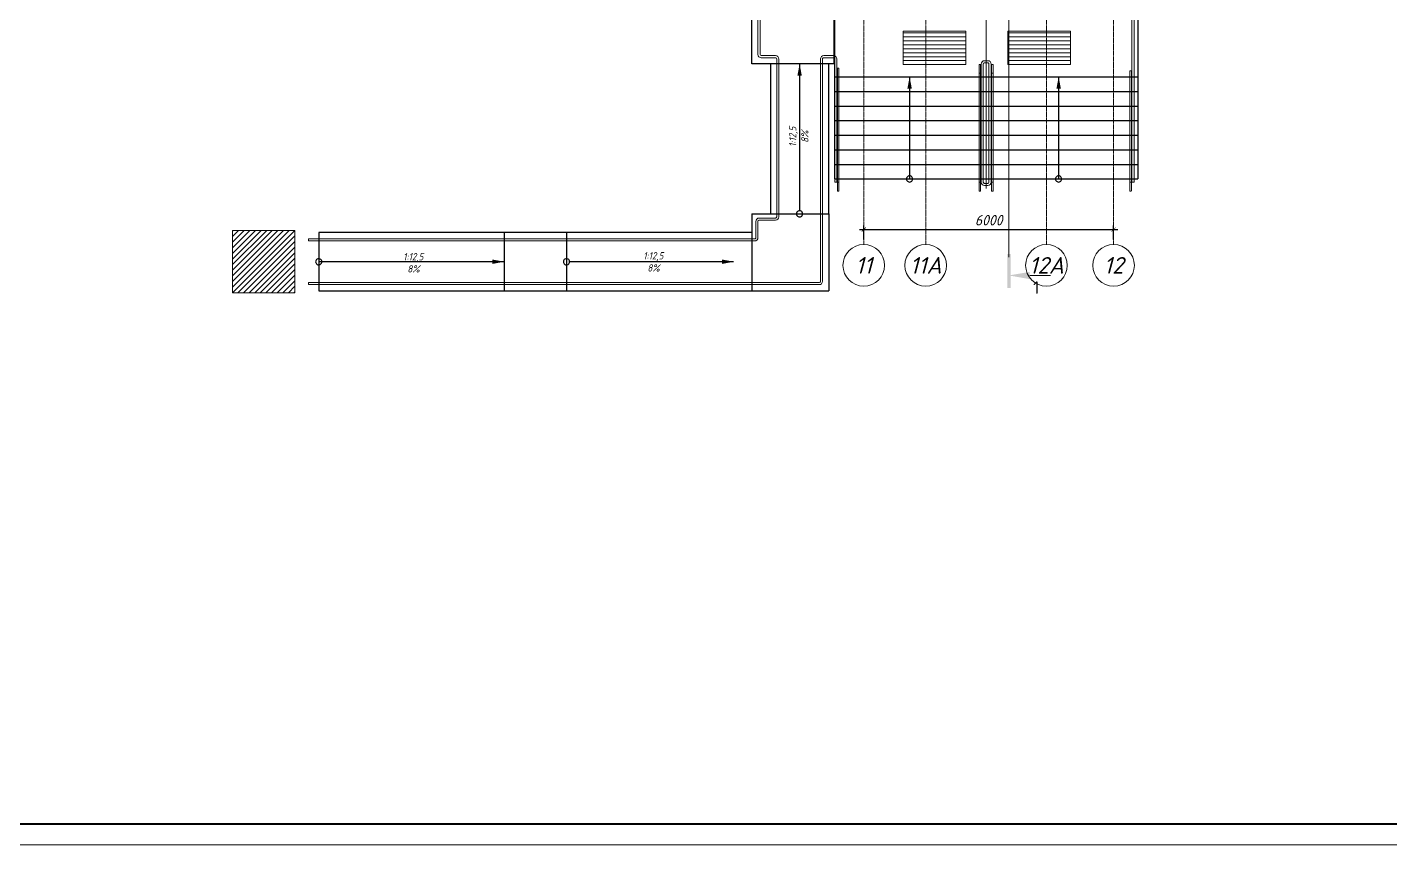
# Model space of a CAD drawing. Header units: millimetres. Extents: x -10178924 to 11692288, y -947381 to 58396.
# Drawn here: x 837752 to 870477, y -947222 to -927584 of the extents above; entities that cross this region are included whole.
import ezdxf
from ezdxf.enums import TextEntityAlignment as Align

# ---------------------------------------------------------------- set-up
doc = ezdxf.new("R2010")
doc.units = ezdxf.units.MM
for name, pattern in [('CONTI', [0]), ('GOST2.303 4', [7, 5, -2, 0]), ('осевая', [50.8, 31.75, -6.35, 6.35, -6.35])]:
    doc.linetypes.add(name, pattern=pattern)
for name, color, linetype, lineweight in [('_0', 7, 'Continuous', 25), ('PDF _0', 7, 'Continuous', 9), ('PDF _Разрезы', 7, 'Continuous', 9), ('PDF _Текст', 7, 'Continuous', 5), ('Ramka', 7, 'Continuous', 35), ('Крыльцо', 250, 'Continuous', 9), ('Оси', 253, 'Continuous', 9), ('Размеры осевые', 153, 'Continuous', 9), ('Стены.1', 7, 'Continuous', 25), ('Штрих', 7, 'Continuous', 13)]:
    doc.layers.add(name, color=color, linetype=linetype, lineweight=lineweight)
doc.layers.add('PDF _Марки помещений', color=5, linetype='Continuous')
doc.layers.add('Лестницы _ крыльца.1', color=7, linetype='Continuous')
doc.styles.add('ISOCPEUR', font='isocpeui.ttf', dxfattribs={"width": 0.9})
doc.styles.add('PDF ISOCPEUR', font='isocpeur.ttf')
doc.styles.add('PDF ISOCPEUR Italic', font='isocpeui.ttf')
doc.styles.add('Текст_М100', font='GOST_Common Italic.ttf', dxfattribs={"height": 250})
doc.dimstyles.new('Размеры_М100', dxfattribs={"dimtxt": 250, "dimasz": 100, "dimexe": 100, "dimexo": 100, "dimgap": 100, "dimtad": 1, "dimrnd": 5, "dimtxsty": 'Текст_М100', "dimblk": 'ARCHTICK', "dimcen": 250, "dimdle": 100, "dimadec": 0, "dimazin": 2, "dimtfac": 1, "dimtmove": 1, "dimatfit": 3, "dimfxl": 1, "dimarcsym": 0})

# ---------------------------------------------------------------- blocks, each defined once
blk = doc.blocks.new('*U2133')
at = {"layer": 'Ramka', "linetype": 'CONTI', "lineweight": 20}
blk.add_lwpolyline([(1334, 0), (2523, 0), (2523, 841), (1334, 841)], close=True, dxfattribs=at)
at = {"layer": 'Ramka', "linetype": 'CONTI', "lineweight": 40}
blk.add_lwpolyline([(2518, 836), (1354, 836), (1354, 5), (2518, 5), (2518, 836)], dxfattribs=at)
blk = doc.blocks.new('_ArchTick')
at = {"color": 0, "linetype": 'ByBlock', "const_width": 0.15}
blk.add_lwpolyline([(-0.5, -0.5), (0.5, 0.5)], dxfattribs=at)
blk = doc.blocks.new('*D2475')
at = {"layer": 'Defpoints', "color": 0, "ltscale": 100, "transparency": 16777216}
for p in [(30062, -58153), (24063, -58492), (30062, -58492)]:
    blk.add_point(p, dxfattribs=at)
at = {"layer": 'Размеры осевые', "color": 0, "lineweight": -2, "ltscale": 100, "transparency": 16777216}
for p, q in [((23963, -58153), (30162, -58153)), ((24063, -58392), (24063, -58053)), ((30062, -58392), (30062, -58053))]:
    blk.add_line(p, q, dxfattribs=at)
at = {"layer": 'Размеры осевые', "color": 0, "lineweight": -2, "ltscale": 100, "transparency": 16777216, "xscale": 100, "yscale": 100, "zscale": 100, "rotation": 180}
blk.add_blockref('_ArchTick', (24063, -58153), dxfattribs=at)
at = {"layer": 'Размеры осевые', "color": 0, "lineweight": -2, "ltscale": 100, "transparency": 16777216, "xscale": 100, "yscale": 100, "zscale": 100}
blk.add_blockref('_ArchTick', (30062, -58153), dxfattribs=at)
at = {"layer": 'Размеры осевые', "color": 0, "ltscale": 100, "transparency": 16777216, "insert": (27062, -57928), "char_height": 250, "attachment_point": 5, "style": 'Текст_М100'}
blk.add_mtext('6000', dxfattribs=at)
blk = doc.blocks.new('A$Cad086cf1')
at = {"layer": 'Крыльцо', "ltscale": 0.1, "true_color": 0x636466, "transparency": 33554687}
h = blk.add_hatch(dxfattribs=at)
h.set_pattern_fill('ANSI31', color=251, scale=30)
h.set_pattern_definition([(45, (78145.44, 159339.54), (-67.35192, 67.35192), [])])
h.paths.add_polyline_path([(8899.379, -58174.294), (8899.379, -59674.294), (10399.379, -59674.294), (10399.379, -58174.294)])
at = {"layer": 'PDF _0', "color": 18, "lineweight": 25, "true_color": 0x000000, "transparency": 33554687}
for p, q in [((22521.131, -54175.621), (22520.648, -57700.477)), ((25162.994, -54486.52), (25162.511, -56935.991)), ((28742.809, -54486.52), (28742.326, -56935.991)), ((15421.131, -58925.621), (10971.131, -58925.621)), ((20936.371, -58925.621), (16996.276, -58925.092))]:
    blk.add_line(p, q, dxfattribs=at)
for centre, radius, start, end in [((25162.658, -56936.52), 75.146, 89.5965124, 269.5965181), ((25162.129, -56936.52), 75.144, 269.9999971, 90.0000029), ((28742.473, -56936.52), 75.146, 89.5965124, 269.5965181), ((28741.944, -56936.52), 75.144, 269.9999971, 90.0000029), ((22521.177, -57775.621), 75.146, 89.5965124, 269.5965181), ((22520.648, -57775.621), 75.144, 269.9999971, 90.0000029), ((10971.131, -58925.621), 75.146, 359.5965124, 179.5965181), ((16921.131, -58925.621), 75.146, 359.5965124, 179.5965181), ((10971.131, -58925.092), 75.144, 179.9999971, 0.0000029), ((16921.131, -58925.092), 75.144, 179.9999971, 0.0000029)]:
    blk.add_arc(centre, radius, start, end, dxfattribs=at)
at = {"layer": 'PDF _Разрезы', "color": 251, "lineweight": 9, "true_color": 0x636466, "transparency": 33554687}
for points in [[(27545.932, -58816.865), (27550.165, 1479.721)], [(28049.702, -59254.83), (28549.238, -59254.83)], [(28049.702, -59254.83), (28549.238, -59254.83)]]:
    blk.add_lwpolyline(points, dxfattribs=at)
at = {"layer": 'PDF _Разрезы', "color": 251, "true_color": 0x636466, "transparency": 33554687}
for points in [[(27507.831, -58738.36), (27507.831, -59555.398), (27592.499, -58738.36)], [(27507.831, -59555.398), (27592.499, -58738.36), (27592.499, -59555.398)], [(27507.831, -58738.36), (27507.831, -59555.398), (27592.499, -58738.36)], [(27507.831, -59555.398), (27592.499, -58738.36), (27592.499, -59555.398)], [(27545.932, -59254.83), (28049.702, -59170.163), (28049.702, -59343.73)], [(27545.932, -59254.83), (28049.702, -59170.163), (28049.702, -59343.73)]]:
    blk.add_solid(points, dxfattribs=at)
at = {"layer": 'Крыльцо', "color": 251, "true_color": 0x636466, "transparency": 33554687}
for p, q in [((21521.131, -52305.014), (21521.131, -53950.109)), ((21571.131, -53945.621), (21571.131, -52304.979)), ((30504.027, -52301.917), (30504.027, -57014.837)), ((30554.027, -52302.34), (30554.027, -57014.837)), ((26510.593, -53385.969), (25010.593, -53385.969)), ((25010.593, -53385.969), (25010.593, -54185.969)), ((25010.593, -53430.631), (26510.593, -53430.631)), ((25010.593, -53430.631), (26510.593, -53430.631)), ((25010.593, -53523.764), (26510.593, -53523.764)), ((25010.593, -53523.764), (26510.593, -53523.764)), ((25010.593, -53621.131), (26510.593, -53621.131)), ((25010.593, -53621.131), (26510.593, -53621.131)), ((26510.593, -54185.969), (26510.593, -53385.969)), ((29023.226, -53385.969), (27523.226, -53385.969)), ((27523.226, -53385.969), (27523.226, -54185.969)), ((27523.226, -53430.631), (29023.226, -53430.631)), ((27523.226, -53430.631), (29023.226, -53430.631)), ((27523.226, -53523.764), (29023.226, -53523.764)), ((27523.226, -53523.764), (29023.226, -53523.764)), ((27523.226, -53621.131), (29023.226, -53621.131)), ((27523.226, -53621.131), (29023.226, -53621.131)), ((29023.226, -54185.969), (29023.226, -53385.969)), ((21941.745, -53975.621), (21601.131, -53975.621)), ((23335.268, -53975.621), (23101.131, -53975.621)), ((25010.593, -53714.264), (26510.593, -53714.264)), ((25010.593, -53714.264), (26510.593, -53714.264)), ((25010.593, -53811.631), (26510.593, -53811.631)), ((25010.593, -53811.631), (26510.593, -53811.631)), ((25010.593, -53904.764), (26510.593, -53904.764)), ((25010.593, -53904.764), (26510.593, -53904.764)), ((27523.226, -53714.264), (29023.226, -53714.264)), ((27523.226, -53714.264), (29023.226, -53714.264)), ((27523.226, -53811.631), (29023.226, -53811.631)), ((27523.226, -53811.631), (29023.226, -53811.631)), ((27523.226, -53904.764), (29023.226, -53904.764)), ((27523.226, -53904.764), (29023.226, -53904.764)), ((21601.131, -54025.621), (21941.746, -54025.621)), ((21971.158, -54053.902), (21971.131, -57848.208)), ((22021.131, -57850.127), (22021.159, -54053.933)), ((23021.131, -54055.014), (23021.152, -59397.063)), ((23071.131, -54054.583), (23071.131, -59400.109)), ((23101.131, -54025.916), (23336.268, -54025.916)), ((23364.494, -54054.423), (23364.494, -57014.837)), ((23414.494, -57014.837), (23414.494, -54054.847)), ((25010.593, -54002.131), (26510.593, -54002.131)), ((25010.593, -54002.131), (26510.593, -54002.131)), ((25010.593, -54095.264), (26510.593, -54095.264)), ((25010.593, -54095.264), (26510.593, -54095.264)), ((25010.593, -54185.969), (26510.593, -54185.969)), ((26882.227, -57014.837), (26882.227, -54176.52)), ((26932.227, -57014.837), (26932.227, -54174.653)), ((27069.295, -54175.482), (27069.295, -57014.837)), ((27119.295, -54175.914), (27119.295, -57014.837)), ((27523.226, -54002.131), (29023.226, -54002.131)), ((27523.226, -54002.131), (29023.226, -54002.131)), ((27523.226, -54095.264), (29023.226, -54095.264)), ((27523.226, -54095.264), (29023.226, -54095.264)), ((27523.226, -54185.969), (29023.226, -54185.969)), ((23427.194, -54342.586), (23427.194, -56934.404)), ((23465.294, -56934.404), (23465.294, -54342.586)), ((23427.194, -56923.82), (23427.194, -56944.987)), ((23465.294, -56944.987), (23465.294, -56923.82)), ((23364.494, -57014.837), (23414.494, -57014.837)), ((23427.194, -56944.987), (23427.194, -57012.721)), ((23427.194, -57012.721), (23465.294, -57012.721)), ((23465.294, -57012.721), (23465.294, -56944.987)), ((30504.027, -57014.837), (30554.027, -57014.837)), ((21551.131, -57876.841), (21941.131, -57876.845)), ((21471.131, -57956.841), (21471.131, -58347.063)), ((21521.131, -57925.755), (21521.131, -57925.621)), ((21521.131, -58345.621), (21521.131, -57953.882)), ((21941.132, -57925.621), (21551.131, -57925.621)), ((21444.716, -58375.621), (10727.994, -58375.621)), ((10727.994, -58375.621), (10727.994, -58425.621)), ((10727.994, -58425.621), (21441.131, -58425.621)), ((22993.635, -59425.621), (10727.994, -59425.621)), ((10727.994, -59425.621), (10727.994, -59475.621)), ((10727.994, -59475.621), (22995.619, -59475.621))]:
    blk.add_line(p, q, dxfattribs=at)
for points in [[(23465.294, -54486.52), (23465.294, -54465.353), (23465.294, -54278.187), (23427.194, -54278.187), (23427.194, -54465.353), (23427.194, -54486.52)], [(26831.426, -54207.119), (26831.426, -54211.352), (26831.426, -54215.585), (26831.426, -54219.819), (26831.426, -54224.052), (26831.426, -54228.285), (26831.426, -54232.519), (26831.426, -54236.752), (26831.426, -54240.985), (26831.426, -54245.219), (26831.426, -54249.452), (26831.426, -54257.919), (26831.426, -54262.152), (26831.426, -54266.386), (26831.426, -54274.852), (26831.426, -54279.086), (26831.426, -54283.319), (26831.426, -54291.786), (26831.426, -54300.252), (26831.426, -54304.486), (26831.426, -54312.953), (26831.426, -54321.419), (26831.426, -54325.653), (26831.426, -54334.119), (26831.426, -54342.586), (26831.426, -54351.053), (26831.426, -54355.286), (26831.426, -54363.753), (26831.426, -54372.22), (26831.426, -54380.686), (26831.426, -54389.153), (26831.426, -54397.62), (26831.426, -54406.086), (26831.426, -54397.62), (26831.426, -54389.153), (26831.426, -54380.686), (26831.426, -54376.453), (26831.426, -54367.986), (26831.426, -54359.519), (26831.426, -54351.053), (26831.426, -54342.586), (26831.426, -54334.119), (26831.426, -54329.886), (26831.426, -54321.419), (26831.426, -54312.953), (26831.426, -54308.719), (26831.426, -54300.252), (26831.426, -54291.786), (26831.426, -54287.552), (26831.426, -54279.086), (26831.426, -54274.852), (26831.426, -54270.619), (26831.426, -54262.152), (26831.426, -54257.919), (26831.426, -54253.685), (26831.426, -54245.219), (26831.426, -54240.985), (26831.426, -54236.752), (26831.426, -54232.519), (26831.426, -54228.285), (26831.426, -54224.052), (26831.426, -54219.819), (26831.426, -54215.585), (26831.426, -54211.352), (26831.426, -54207.119), (26831.426, -54202.885), (26831.426, -54198.652), (26831.426, -54194.418), (26835.66, -54194.418), (26835.66, -54190.185), (26839.893, -54190.185), (26844.126, -54190.185), (26844.126, -54185.952), (26848.36, -54185.952), (26852.593, -54185.952), (26856.826, -54185.952), (26856.826, -54190.185), (26861.06, -54190.185), (26865.293, -54190.185), (26865.293, -54194.418), (26869.526, -54194.418), (26869.526, -54198.652), (26869.526, -54202.885), (26869.526, -54207.119), (26869.526, -54211.352), (26869.526, -54215.585), (26869.526, -54219.819), (26869.526, -54224.052), (26869.526, -54228.285), (26869.526, -54232.519), (26869.526, -54236.752), (26869.526, -54240.985), (26869.526, -54245.219), (26869.526, -54253.685), (26869.526, -54257.919), (26869.526, -54262.152), (26869.526, -54270.619), (26869.526, -54274.852), (26869.526, -54279.086), (26869.526, -54287.552), (26869.526, -54291.786), (26869.526, -54300.252), (26869.526, -54308.719), (26869.526, -54312.953), (26869.526, -54321.419), (26869.526, -54329.886), (26869.526, -54334.119), (26869.526, -54342.586), (26869.526, -54351.053), (26869.526, -54359.519), (26869.526, -54367.986), (26869.526, -54376.453), (26869.526, -54380.686), (26869.526, -54389.153), (26869.526, -54397.62), (26869.526, -54406.086), (26869.526, -54397.62), (26869.526, -54389.153), (26869.526, -54380.686), (26869.526, -54372.22), (26869.526, -54363.753), (26869.526, -54355.286), (26869.526, -54351.053), (26869.526, -54342.586), (26869.526, -54334.119), (26869.526, -54325.653), (26869.526, -54321.419), (26869.526, -54312.953), (26869.526, -54304.486), (26869.526, -54300.252), (26869.526, -54291.786), (26869.526, -54283.319), (26869.526, -54279.086), (26869.526, -54274.852), (26869.526, -54266.386), (26869.526, -54262.152), (26869.526, -54257.919), (26869.526, -54249.452), (26869.526, -54245.219), (26869.526, -54240.985), (26869.526, -54236.752), (26869.526, -54232.519), (26869.526, -54228.285), (26869.526, -54224.052), (26869.526, -54219.819), (26869.526, -54215.585), (26869.526, -54211.352), (26869.526, -54207.119)], [(27131.995, -54207.119), (27131.995, -54211.352), (27131.995, -54215.585), (27131.995, -54219.819), (27131.995, -54224.052), (27131.995, -54228.285), (27131.995, -54232.519), (27131.995, -54236.752), (27131.995, -54240.985), (27131.995, -54245.219), (27131.995, -54249.452), (27131.995, -54257.919), (27131.995, -54262.152), (27131.995, -54266.386), (27131.995, -54274.852), (27131.995, -54279.086), (27131.995, -54283.319), (27131.995, -54291.786), (27131.995, -54300.252), (27131.995, -54304.486), (27131.995, -54312.953), (27131.995, -54321.419), (27131.995, -54325.653), (27131.995, -54334.119), (27131.995, -54342.586), (27131.995, -54351.053), (27131.995, -54355.286), (27131.995, -54363.753), (27131.995, -54372.22), (27131.995, -54380.686), (27131.995, -54389.153), (27131.995, -54397.62), (27131.995, -54406.086), (27131.995, -54397.62), (27131.995, -54389.153), (27131.995, -54380.686), (27131.995, -54376.453), (27131.995, -54367.986), (27131.995, -54359.519), (27131.995, -54351.053), (27131.995, -54342.586), (27131.995, -54334.119), (27131.995, -54329.886), (27131.995, -54321.419), (27131.995, -54312.953), (27131.995, -54308.719), (27131.995, -54300.252), (27131.995, -54291.786), (27131.995, -54287.552), (27131.995, -54279.086), (27131.995, -54274.852), (27131.995, -54270.619), (27131.995, -54262.152), (27131.995, -54257.919), (27131.995, -54253.685), (27131.995, -54245.219), (27131.995, -54240.985), (27131.995, -54236.752), (27131.995, -54232.519), (27131.995, -54228.285), (27131.995, -54224.052), (27131.995, -54219.819), (27131.995, -54215.585), (27131.995, -54211.352), (27131.995, -54207.119), (27131.995, -54202.885), (27131.995, -54198.652), (27131.995, -54194.418), (27136.228, -54194.418), (27136.228, -54190.185), (27140.462, -54190.185), (27144.695, -54185.952), (27148.928, -54185.952), (27153.162, -54185.952), (27157.395, -54185.952), (27157.395, -54190.185), (27161.628, -54190.185), (27165.862, -54190.185), (27165.862, -54194.418), (27165.862, -54198.652), (27170.095, -54198.652), (27170.095, -54202.885), (27170.095, -54207.119), (27170.095, -54211.352), (27170.095, -54215.585), (27170.095, -54219.819), (27170.095, -54224.052), (27170.095, -54228.285), (27170.095, -54232.519), (27170.095, -54236.752), (27170.095, -54240.985), (27170.095, -54245.219), (27170.095, -54253.685), (27170.095, -54257.919), (27170.095, -54262.152), (27170.095, -54270.619), (27170.095, -54274.852), (27170.095, -54279.086), (27170.095, -54287.552), (27170.095, -54291.786), (27170.095, -54300.252), (27170.095, -54308.719), (27170.095, -54312.953), (27170.095, -54321.419), (27170.095, -54329.886), (27170.095, -54334.119), (27170.095, -54342.586), (27170.095, -54351.053), (27170.095, -54359.519), (27170.095, -54367.986), (27170.095, -54376.453), (27170.095, -54380.686), (27170.095, -54389.153), (27170.095, -54397.62), (27170.095, -54406.086), (27170.095, -54397.62), (27170.095, -54389.153), (27170.095, -54380.686), (27170.095, -54372.22), (27170.095, -54363.753), (27170.095, -54355.286), (27170.095, -54351.053), (27170.095, -54342.586), (27170.095, -54334.119), (27170.095, -54325.653), (27170.095, -54321.419), (27170.095, -54312.953), (27170.095, -54304.486), (27170.095, -54300.252), (27170.095, -54291.786), (27170.095, -54283.319), (27170.095, -54279.086), (27170.095, -54274.852), (27170.095, -54266.386), (27170.095, -54262.152), (27170.095, -54257.919), (27170.095, -54249.452), (27170.095, -54245.219), (27170.095, -54240.985), (27170.095, -54236.752), (27170.095, -54232.519), (27170.095, -54228.285), (27170.095, -54224.052), (27170.095, -54219.819), (27170.095, -54215.585), (27170.095, -54211.352), (27170.095, -54207.119)], [(26831.426, -54478.054), (26831.426, -54473.82), (26831.426, -54469.587), (26831.426, -54465.353), (26831.426, -54397.62), (26831.426, -55367.059), (26831.426, -55371.293), (26831.426, -55375.526), (26831.426, -55379.759), (26831.426, -55383.993), (26831.426, -55388.226), (26831.426, -55392.459), (26831.426, -55396.693), (26831.426, -57012.721), (26869.526, -57012.721), (26869.526, -55396.693), (26869.526, -55375.526), (26869.526, -54397.62), (26869.526, -54465.353), (26869.526, -54486.52)], [(26869.526, -55464.426), (26869.526, -55396.693), (26869.526, -55392.459), (26869.526, -55388.226), (26869.526, -55383.993), (26869.526, -55379.759), (26869.526, -55375.526), (26869.526, -55371.293), (26869.526, -55367.059), (26869.526, -54397.62), (26831.426, -54397.62)], [(26831.426, -54486.52), (26831.426, -54465.353), (26831.426, -54397.62), (26831.426, -55375.526), (26831.426, -55396.693), (26831.426, -55464.426)], [(26869.526, -54478.054), (26869.526, -54473.82), (26869.526, -54469.587), (26869.526, -54465.353), (26869.526, -54397.62)], [(26882.227, -54486.52), (26869.526, -54486.52), (26882.227, -54486.52)], [(26932.227, -54486.52), (27069.295, -54486.52)], [(27119.295, -54486.52), (27131.995, -54486.52)], [(27131.995, -54478.054), (27131.995, -54473.82), (27131.995, -54469.587), (27131.995, -54465.353), (27131.995, -54397.62), (27131.995, -55367.059), (27131.995, -55371.293), (27131.995, -55375.526), (27131.995, -55379.759), (27131.995, -55383.993), (27131.995, -55388.226), (27131.995, -55392.459), (27131.995, -55396.693), (27131.995, -57012.721), (27170.095, -57012.721), (27170.095, -55396.693), (27170.095, -55375.526), (27170.095, -54397.62), (27170.095, -54465.353), (27170.095, -54486.52)], [(27170.095, -55464.426), (27170.095, -55396.693), (27170.095, -55392.459), (27170.095, -55388.226), (27170.095, -55383.993), (27170.095, -55379.759), (27170.095, -55375.526), (27170.095, -55371.293), (27170.095, -55367.059), (27170.095, -54397.62), (27131.995, -54397.62)], [(27131.995, -54486.52), (27131.995, -54465.353), (27131.995, -54397.62), (27131.995, -55375.526), (27131.995, -55396.693), (27131.995, -55464.426)], [(27170.095, -54478.054), (27170.095, -54473.82), (27170.095, -54469.587), (27170.095, -54465.353), (27170.095, -54397.62)], [(26882.227, -54787.089), (26869.526, -54787.089), (26882.227, -54787.089)], [(26932.227, -54836.52), (27069.295, -54836.52)], [(27119.295, -54787.089), (27131.995, -54787.089)], [(26882.227, -55087.657), (26869.526, -55087.657), (26882.227, -55087.657)], [(26920.327, -55186.52), (27081.194, -55186.52)], [(27119.295, -55087.657), (27131.995, -55087.657)], [(26920.327, -55536.52), (27081.194, -55536.52)], [(26920.327, -55886.52), (27081.194, -55886.52)], [(26920.327, -56236.52), (27081.194, -56236.52)], [(26920.327, -56586.52), (27081.194, -56586.52)], [(27131.995, -56936.52), (26869.526, -56936.52), (26882.227, -56936.52)], [(23427.194, -57215.922), (23427.194, -57211.689), (23427.194, -57207.455), (23427.194, -57203.222), (23427.194, -57198.989), (23427.194, -57194.755), (23427.194, -57190.522), (23427.194, -57186.289), (23427.194, -57177.822), (23427.194, -57173.588), (23427.194, -57169.355), (23427.194, -57165.122), (23427.194, -57160.888), (23427.194, -57152.422), (23427.194, -57148.188), (23427.194, -57143.955), (23427.194, -57135.488), (23427.194, -57131.255), (23427.194, -57122.788), (23427.194, -57114.321), (23427.194, -57110.088), (23427.194, -57101.621), (23427.194, -57093.155), (23427.194, -57088.921), (23427.194, -57080.455), (23427.194, -57071.988), (23427.194, -57063.521), (23427.194, -57055.054), (23427.194, -57050.821), (23427.194, -57042.354), (23427.194, -57033.888), (23427.194, -57025.421), (23427.194, -57016.954), (23427.194, -57012.721), (23427.194, -57021.187), (23427.194, -57029.654), (23427.194, -57038.121), (23427.194, -57046.588), (23427.194, -57055.054), (23427.194, -57063.521), (23427.194, -57071.988), (23427.194, -57076.221), (23427.194, -57084.688), (23427.194, -57093.155), (23427.194, -57101.621), (23427.194, -57105.855), (23427.194, -57114.321), (23427.194, -57122.788), (23427.194, -57127.021), (23427.194, -57135.488), (23427.194, -57139.722), (23427.194, -57148.188), (23427.194, -57152.422), (23427.194, -57156.655), (23427.194, -57165.122), (23427.194, -57169.355), (23427.194, -57173.588), (23427.194, -57177.822), (23427.194, -57182.055), (23427.194, -57186.289), (23427.194, -57190.522), (23427.194, -57194.755), (23427.194, -57198.989), (23427.194, -57203.222), (23427.194, -57207.455), (23427.194, -57211.689), (23427.194, -57215.922), (23427.194, -57220.155), (23427.194, -57224.389), (23431.427, -57228.622), (23435.661, -57232.855), (23439.894, -57232.855), (23444.127, -57232.855), (23448.361, -57232.855), (23452.594, -57232.855), (23456.828, -57232.855), (23456.828, -57228.622), (23461.061, -57228.622), (23461.061, -57224.389), (23465.294, -57224.389), (23465.294, -57220.155), (23465.294, -57215.922), (23465.294, -57211.689), (23465.294, -57207.455), (23465.294, -57203.222), (23465.294, -57198.989), (23465.294, -57194.755), (23465.294, -57190.522), (23465.294, -57186.289), (23465.294, -57182.055), (23465.294, -57177.822), (23465.294, -57173.588), (23465.294, -57169.355), (23465.294, -57165.122), (23465.294, -57156.655), (23465.294, -57152.422), (23465.294, -57148.188), (23465.294, -57139.722), (23465.294, -57135.488), (23465.294, -57127.021), (23465.294, -57122.788), (23465.294, -57114.321), (23465.294, -57105.855), (23465.294, -57101.621), (23465.294, -57093.155), (23465.294, -57084.688), (23465.294, -57076.221), (23465.294, -57071.988), (23465.294, -57063.521), (23465.294, -57055.054), (23465.294, -57046.588), (23465.294, -57038.121), (23465.294, -57029.654), (23465.294, -57021.187), (23465.294, -57012.721), (23465.294, -57016.954), (23465.294, -57025.421), (23465.294, -57033.888), (23465.294, -57042.354), (23465.294, -57050.821), (23465.294, -57055.054), (23465.294, -57063.521), (23465.294, -57071.988), (23465.294, -57080.455), (23465.294, -57088.921), (23465.294, -57093.155), (23465.294, -57101.621), (23465.294, -57110.088), (23465.294, -57114.321), (23465.294, -57122.788), (23465.294, -57131.255), (23465.294, -57135.488), (23465.294, -57143.955), (23465.294, -57148.188), (23465.294, -57152.422), (23465.294, -57160.888), (23465.294, -57165.122), (23465.294, -57169.355), (23465.294, -57173.588), (23465.294, -57177.822), (23465.294, -57186.289), (23465.294, -57190.522), (23465.294, -57194.755), (23465.294, -57198.989), (23465.294, -57203.222), (23465.294, -57207.455), (23465.294, -57211.689), (23465.294, -57215.922)], [(23444.127, -57012.721), (23444.127, -57012.721)], [(23448.361, -57012.721), (23444.127, -57012.721)], [(26869.526, -57215.922), (26869.526, -57211.689), (26869.526, -57207.455), (26869.526, -57203.222), (26869.526, -57198.989), (26869.526, -57194.755), (26869.526, -57190.522), (26869.526, -57186.289), (26869.526, -57177.822), (26869.526, -57173.588), (26869.526, -57169.355), (26869.526, -57165.122), (26869.526, -57160.888), (26869.526, -57152.422), (26869.526, -57148.188), (26869.526, -57143.955), (26869.526, -57135.488), (26869.526, -57131.255), (26869.526, -57122.788), (26869.526, -57114.321), (26869.526, -57110.088), (26869.526, -57101.621), (26869.526, -57093.155), (26869.526, -57088.921), (26869.526, -57080.455), (26869.526, -57071.988), (26869.526, -57063.521), (26869.526, -57055.054), (26869.526, -57050.821), (26869.526, -57042.354), (26869.526, -57033.888), (26869.526, -57025.421), (26869.526, -57016.954), (26869.526, -57012.721), (26869.526, -57021.187), (26869.526, -57029.654), (26869.526, -57038.121), (26869.526, -57046.588), (26869.526, -57055.054), (26869.526, -57063.521), (26869.526, -57071.988), (26869.526, -57076.221), (26869.526, -57084.688), (26869.526, -57093.155), (26869.526, -57101.621), (26869.526, -57105.855), (26869.526, -57114.321), (26869.526, -57122.788), (26869.526, -57127.021), (26869.526, -57135.488), (26869.526, -57139.722), (26869.526, -57148.188), (26869.526, -57152.422), (26869.526, -57156.655), (26869.526, -57165.122), (26869.526, -57169.355), (26869.526, -57173.588), (26869.526, -57177.822), (26869.526, -57182.055), (26869.526, -57186.289), (26869.526, -57190.522), (26869.526, -57194.755), (26869.526, -57198.989), (26869.526, -57203.222), (26869.526, -57207.455), (26869.526, -57211.689), (26869.526, -57215.922), (26869.526, -57220.155), (26869.526, -57224.389), (26865.293, -57224.389), (26865.293, -57228.622), (26861.06, -57228.622), (26861.06, -57232.855), (26856.826, -57232.855), (26852.593, -57232.855), (26848.36, -57232.855), (26844.126, -57232.855), (26839.893, -57232.855), (26835.66, -57228.622), (26835.66, -57224.389), (26831.426, -57224.389), (26831.426, -57220.155), (26831.426, -57215.922), (26831.426, -57211.689), (26831.426, -57207.455), (26831.426, -57203.222), (26831.426, -57198.989), (26831.426, -57194.755), (26831.426, -57190.522), (26831.426, -57186.289), (26831.426, -57182.055), (26831.426, -57177.822), (26831.426, -57173.588), (26831.426, -57169.355), (26831.426, -57165.122), (26831.426, -57156.655), (26831.426, -57152.422), (26831.426, -57148.188), (26831.426, -57139.722), (26831.426, -57135.488), (26831.426, -57127.021), (26831.426, -57122.788), (26831.426, -57114.321), (26831.426, -57105.855), (26831.426, -57101.621), (26831.426, -57093.155), (26831.426, -57084.688), (26831.426, -57076.221), (26831.426, -57071.988), (26831.426, -57063.521), (26831.426, -57055.054), (26831.426, -57046.588), (26831.426, -57038.121), (26831.426, -57029.654), (26831.426, -57021.187), (26831.426, -57012.721), (26831.426, -57016.954), (26831.426, -57025.421), (26831.426, -57033.888), (26831.426, -57042.354), (26831.426, -57050.821), (26831.426, -57055.054), (26831.426, -57063.521), (26831.426, -57071.988), (26831.426, -57080.455), (26831.426, -57088.921), (26831.426, -57093.155), (26831.426, -57101.621), (26831.426, -57110.088), (26831.426, -57114.321), (26831.426, -57122.788), (26831.426, -57131.255), (26831.426, -57135.488), (26831.426, -57143.955), (26831.426, -57148.188), (26831.426, -57152.422), (26831.426, -57160.888), (26831.426, -57165.122), (26831.426, -57169.355), (26831.426, -57173.588), (26831.426, -57177.822), (26831.426, -57186.289), (26831.426, -57190.522), (26831.426, -57194.755), (26831.426, -57198.989), (26831.426, -57203.222), (26831.426, -57207.455), (26831.426, -57211.689), (26831.426, -57215.922)], [(26848.36, -57012.721), (26848.36, -57012.721)], [(27170.095, -57215.922), (27170.095, -57211.689), (27170.095, -57207.455), (27170.095, -57203.222), (27170.095, -57198.989), (27170.095, -57194.755), (27170.095, -57190.522), (27170.095, -57186.289), (27170.095, -57177.822), (27170.095, -57173.588), (27170.095, -57169.355), (27170.095, -57165.122), (27170.095, -57160.888), (27170.095, -57152.422), (27170.095, -57148.188), (27170.095, -57143.955), (27170.095, -57135.488), (27170.095, -57131.255), (27170.095, -57122.788), (27170.095, -57114.321), (27170.095, -57110.088), (27170.095, -57101.621), (27170.095, -57093.155), (27170.095, -57088.921), (27170.095, -57080.455), (27170.095, -57071.988), (27170.095, -57063.521), (27170.095, -57055.054), (27170.095, -57050.821), (27170.095, -57042.354), (27170.095, -57033.888), (27170.095, -57025.421), (27170.095, -57016.954), (27170.095, -57012.721), (27170.095, -57021.187), (27170.095, -57029.654), (27170.095, -57038.121), (27170.095, -57046.588), (27170.095, -57055.054), (27170.095, -57063.521), (27170.095, -57071.988), (27170.095, -57076.221), (27170.095, -57084.688), (27170.095, -57093.155), (27170.095, -57101.621), (27170.095, -57105.855), (27170.095, -57114.321), (27170.095, -57122.788), (27170.095, -57127.021), (27170.095, -57135.488), (27170.095, -57139.722), (27170.095, -57148.188), (27170.095, -57152.422), (27170.095, -57156.655), (27170.095, -57165.122), (27170.095, -57169.355), (27170.095, -57173.588), (27170.095, -57177.822), (27170.095, -57182.055), (27170.095, -57186.289), (27170.095, -57190.522), (27170.095, -57194.755), (27170.095, -57198.989), (27170.095, -57203.222), (27170.095, -57207.455), (27170.095, -57211.689), (27170.095, -57215.922), (27170.095, -57220.155), (27170.095, -57224.389), (27165.862, -57224.389), (27165.862, -57228.622), (27161.628, -57228.622), (27161.628, -57232.855), (27157.395, -57232.855), (27153.162, -57232.855), (27148.928, -57232.855), (27144.695, -57232.855), (27140.462, -57232.855), (27136.228, -57232.855), (27136.228, -57228.622), (27131.995, -57224.389), (27131.995, -57220.155), (27131.995, -57215.922), (27131.995, -57211.689), (27131.995, -57207.455), (27131.995, -57203.222), (27131.995, -57198.989), (27131.995, -57194.755), (27131.995, -57190.522), (27131.995, -57186.289), (27131.995, -57182.055), (27131.995, -57177.822), (27131.995, -57173.588), (27131.995, -57169.355), (27131.995, -57165.122), (27131.995, -57156.655), (27131.995, -57152.422), (27131.995, -57148.188), (27131.995, -57139.722), (27131.995, -57135.488), (27131.995, -57127.021), (27131.995, -57122.788), (27131.995, -57114.321), (27131.995, -57105.855), (27131.995, -57101.621), (27131.995, -57093.155), (27131.995, -57084.688), (27131.995, -57076.221), (27131.995, -57071.988), (27131.995, -57063.521), (27131.995, -57055.054), (27131.995, -57046.588), (27131.995, -57038.121), (27131.995, -57029.654), (27131.995, -57021.187), (27131.995, -57012.721), (27131.995, -57016.954), (27131.995, -57025.421), (27131.995, -57033.888), (27131.995, -57042.354), (27131.995, -57050.821), (27131.995, -57055.054), (27131.995, -57063.521), (27131.995, -57071.988), (27131.995, -57080.455), (27131.995, -57088.921), (27131.995, -57093.155), (27131.995, -57101.621), (27131.995, -57110.088), (27131.995, -57114.321), (27131.995, -57122.788), (27131.995, -57131.255), (27131.995, -57135.488), (27131.995, -57143.955), (27131.995, -57148.188), (27131.995, -57152.422), (27131.995, -57160.888), (27131.995, -57165.122), (27131.995, -57169.355), (27131.995, -57173.588), (27131.995, -57177.822), (27131.995, -57186.289), (27131.995, -57190.522), (27131.995, -57194.755), (27131.995, -57198.989), (27131.995, -57203.222), (27131.995, -57207.455), (27131.995, -57211.689), (27131.995, -57215.922)], [(27148.928, -57012.721), (27148.928, -57012.721)], [(30453.227, -57215.922), (30453.227, -57211.689), (30453.227, -57207.455), (30453.227, -57203.222), (30453.227, -57198.989), (30453.227, -57194.755), (30453.227, -57190.522), (30453.227, -57186.289), (30453.227, -57177.822), (30453.227, -57173.588), (30453.227, -57169.355), (30453.227, -57165.122), (30453.227, -57160.888), (30453.227, -57152.422), (30453.227, -57148.188), (30453.227, -57143.955), (30453.227, -57135.488), (30453.227, -57131.255), (30453.227, -57122.788), (30453.227, -57114.321), (30453.227, -57110.088), (30453.227, -57101.621), (30453.227, -57093.155), (30453.227, -57088.921), (30453.227, -57080.455), (30453.227, -57071.988), (30453.227, -57063.521), (30453.227, -57055.054), (30453.227, -57050.821), (30453.227, -57042.354), (30453.227, -57033.888), (30453.227, -57025.421), (30453.227, -57016.954), (30453.227, -57012.721), (30453.227, -57021.187), (30453.227, -57029.654), (30453.227, -57038.121), (30453.227, -57046.588), (30453.227, -57055.054), (30453.227, -57063.521), (30453.227, -57071.988), (30453.227, -57076.221), (30453.227, -57084.688), (30453.227, -57093.155), (30453.227, -57101.621), (30453.227, -57105.855), (30453.227, -57114.321), (30453.227, -57122.788), (30453.227, -57127.021), (30453.227, -57135.488), (30453.227, -57139.722), (30453.227, -57148.188), (30453.227, -57152.422), (30453.227, -57156.655), (30453.227, -57165.122), (30453.227, -57169.355), (30453.227, -57173.588), (30453.227, -57177.822), (30453.227, -57182.055), (30453.227, -57186.289), (30453.227, -57190.522), (30453.227, -57194.755), (30453.227, -57198.989), (30453.227, -57203.222), (30453.227, -57207.455), (30453.227, -57211.689), (30453.227, -57215.922), (30453.227, -57220.155), (30453.227, -57224.389), (30457.46, -57228.622), (30461.694, -57228.622), (30461.694, -57232.855), (30465.927, -57232.855), (30470.16, -57232.855), (30474.394, -57232.855), (30478.627, -57232.855), (30482.861, -57232.855), (30482.861, -57228.622), (30487.094, -57228.622), (30487.094, -57224.389), (30491.327, -57224.389), (30491.327, -57220.155), (30491.327, -57215.922), (30491.327, -57211.689), (30491.327, -57207.455), (30491.327, -57203.222), (30491.327, -57198.989), (30491.327, -57194.755), (30491.327, -57190.522), (30491.327, -57186.289), (30491.327, -57182.055), (30491.327, -57177.822), (30491.327, -57173.588), (30491.327, -57169.355), (30491.327, -57165.122), (30491.327, -57156.655), (30491.327, -57152.422), (30491.327, -57148.188), (30491.327, -57139.722), (30491.327, -57135.488), (30491.327, -57127.021), (30491.327, -57122.788), (30491.327, -57114.321), (30491.327, -57105.855), (30491.327, -57101.621), (30491.327, -57093.155), (30491.327, -57084.688), (30491.327, -57076.221), (30491.327, -57071.988), (30491.327, -57063.521), (30491.327, -57055.054), (30491.327, -57046.588), (30491.327, -57038.121), (30491.327, -57029.654), (30491.327, -57021.187), (30491.327, -57012.721), (30491.327, -57016.954), (30491.327, -57025.421), (30491.327, -57033.888), (30491.327, -57042.354), (30491.327, -57050.821), (30491.327, -57055.054), (30491.327, -57063.521), (30491.327, -57071.988), (30491.327, -57080.455), (30491.327, -57088.921), (30491.327, -57093.155), (30491.327, -57101.621), (30491.327, -57110.088), (30491.327, -57114.321), (30491.327, -57122.788), (30491.327, -57131.255), (30491.327, -57135.488), (30491.327, -57143.955), (30491.327, -57148.188), (30491.327, -57152.422), (30491.327, -57160.888), (30491.327, -57165.122), (30491.327, -57169.355), (30491.327, -57173.588), (30491.327, -57177.822), (30491.327, -57186.289), (30491.327, -57190.522), (30491.327, -57194.755), (30491.327, -57198.989), (30491.327, -57203.222), (30491.327, -57207.455), (30491.327, -57211.689), (30491.327, -57215.922)], [(30470.16, -57012.721), (30470.16, -57012.721)], [(30474.394, -57012.721), (30470.16, -57012.721)]]:
    blk.add_lwpolyline(points, dxfattribs=at)
for points in [[(27039.295, -54096.52), (26962.227, -54096.52)], [(27039.295, -54146.816), (26962.833, -54146.816)], [(26882.227, -54486.52), (26869.526, -54486.52)], [(27069.295, -54486.52), (26932.227, -54486.52)], [(27131.995, -54486.52), (27119.295, -54486.52)], [(30491.327, -54342.586), (30453.227, -54342.586), (30453.227, -55375.526), (30453.227, -55396.693), (30453.227, -57012.721), (30491.327, -57012.721), (30491.327, -55396.693), (30491.327, -55375.526)], [(26882.227, -56936.52), (26869.526, -56936.52)], [(27081.194, -56936.52), (26920.327, -56936.52)], [(27131.995, -56936.52), (27119.295, -56936.52)], [(26852.593, -57012.721), (26848.36, -57012.721)], [(27039.295, -57093.799), (26962.227, -57093.799)], [(27039.295, -57043.504), (26962.833, -57043.504)], [(27153.162, -57012.721), (27148.928, -57012.721)]]:
    blk.add_lwpolyline(points, close=True, dxfattribs=at)
at = {"layer": 'Крыльцо', "color": 251, "ltscale": 0.1, "true_color": 0x636466, "transparency": 33554687}
blk.add_lwpolyline([(8899.379, -59674.294), (8899.379, -58174.294), (10399.379, -58174.294), (10399.379, -59674.294), (8899.379, -59674.294)], dxfattribs=at)
for centre, radius, start, end in [((21598.888, -53947.865), 77.789, 178.347035, 271.652965), ((21601.279, -53945.473), 30.148, 180.2805987, 269.7194013), ((21941.451, -54055.341), 79.72, 358.9214943, 90.2110421), ((23100.828, -54055.318), 79.697, 89.7819266, 180.2180734), ((23334.881, -54055.234), 79.614, 359.7213445, 90.2786555), ((21941.452, -54055.362), 29.742, 357.1487317, 90.5671135), ((23100.324, -54055.102), 29.197, 88.4145176, 181.0185262), ((23335.381, -54055.022), 29.119, 358.8213474, 91.7456089), ((26962.963, -54177.257), 80.74, 90.5224885, 179.4775115), ((26961.038, -54175.587), 28.827, 86.4303539, 181.8558424), ((27039.598, -54176.217), 79.697, 359.7819266, 90.2180734), ((27040.103, -54176.001), 29.197, 358.9814738, 91.5854824), ((26962.963, -57013.063), 80.74, 180.5224885, 269.4775115), ((26961.038, -57014.733), 28.827, 178.1441576, 273.5696461), ((27039.598, -57014.103), 79.697, 269.7819266, 0.2180734), ((27040.103, -57014.318), 29.197, 268.4145176, 1.0185262), ((21548.836, -57954.546), 77.739, 88.3081379, 181.6918621), ((21941.377, -57847.071), 29.775, 269.5264662, 0.0142441), ((21943.376, -57847.865), 77.789, 268.347035, 1.652965), ((21550.837, -57955.362), 29.742, 89.4328865, 182.8512683), ((21443.375, -58347.865), 77.789, 268.347035, 1.652965), ((21443.375, -58347.865), 27.789, 268.347035, 1.652965), ((22993.375, -59397.865), 77.789, 268.347035, 1.652965), ((22992.383, -59396.879), 28.77, 267.5063994, 359.6320923)]:
    blk.add_arc(centre, radius, start, end, dxfattribs=at)
at = {"layer": 'Лестницы _ крыльца.1', "color": 251, "linetype": 'Continuous', "true_color": 0x636466, "transparency": 33554687}
for p, q in [((23360.994, -48346.478), (23360.994, -56936.52)), ((30640.527, -48346.478), (30640.527, -56936.52)), ((21371.131, -54175.621), (21371.131, -52075.621)), ((23340.994, -52075.621), (23340.994, -54175.621)), ((23340.994, -54175.621), (21371.131, -54175.621)), ((21821.131, -54175.621), (21821.131, -57775.621)), ((23221.131, -57775.621), (23221.131, -54175.621)), ((23360.994, -56936.52), (30640.527, -56936.52)), ((21371.131, -57775.621), (23221.131, -57775.621)), ((21371.131, -57775.621), (21371.131, -59625.621)), ((23221.131, -57775.621), (23221.131, -59625.621)), ((21371.131, -58225.621), (10971.131, -58225.621)), ((10971.131, -58225.621), (10971.131, -59625.621)), ((15421.131, -58225.621), (15421.131, -59625.621)), ((16921.131, -58225.621), (16921.131, -59625.621)), ((10971.131, -59625.621), (23221.131, -59625.621))]:
    blk.add_line(p, q, dxfattribs=at)
at = {"layer": 'Лестницы _ крыльца.1', "color": 251, "true_color": 0x636466, "transparency": 33554687}
for p, q in [((23360.994, -51456.582), (23360.994, -56936.52)), ((23362.994, -56936.52), (24797.195, -56936.52))]:
    blk.add_line(p, q, dxfattribs=at)
at = {"layer": 'Лестницы _ крыльца.1', "color": 251, "linetype": 'Continuous', "true_color": 0x636466, "transparency": 33554687}
for points in [[(23360.994, -54486.52), (30640.527, -54486.52)], [(23360.994, -54836.52), (30640.527, -54836.52)], [(23360.994, -55186.52), (30640.527, -55186.52)], [(23360.994, -55536.52), (30640.527, -55536.52)], [(23360.994, -55886.52), (30640.527, -55886.52)], [(23360.994, -56236.52), (30640.527, -56236.52)], [(23360.994, -56586.52), (30640.527, -56586.52)]]:
    blk.add_lwpolyline(points, dxfattribs=at)
at = {"layer": 'Лестницы _ крыльца.1', "color": 251, "true_color": 0x636466, "transparency": 33554687}
for points in [[(23362.994, -54486.52), (24798.321, -54486.52)], [(23362.994, -54836.52), (24798.321, -54836.52)], [(23362.994, -55186.52), (24797.195, -55186.52)], [(23362.994, -55536.52), (24797.195, -55536.52)], [(23362.994, -55886.52), (24797.195, -55886.52)], [(23362.994, -56236.52), (24797.195, -56236.52)], [(23362.994, -56586.52), (24797.195, -56586.52)]]:
    blk.add_lwpolyline(points, dxfattribs=at)
at = {"layer": 'Оси', "color": 251, "ltscale": 50, "true_color": 0x636466, "transparency": 33554687}
blk.add_line((27000.761, -48091.494), (27000.761, -57162.83), dxfattribs=at)
at = {"layer": 'Размеры осевые', "color": 251, "linetype": 'осевая', "ltscale": 0.5, "true_color": 0x636466, "transparency": 33554687}
for p, q in [((25550, -58512.867), (25550, -4812.867)), ((28450, -58512.867), (28450, -4812.867)), ((24062.718, -58512.867), (24062.718, -46412.867)), ((30062.087, -58512.867), (30062.087, -46412.867))]:
    blk.add_line(p, q, dxfattribs=at)
at = {"layer": 'Размеры осевые', "color": 251, "ltscale": 100, "true_color": 0x636466, "transparency": 33554687}
for centre in [(24062.718, -59012.867), (25550, -59012.867), (28450, -59012.867), (30062.087, -59012.867)]:
    blk.add_circle(centre, 500, dxfattribs=at)
at = {"layer": 'Стены.1', "color": 251, "true_color": 0x636466, "transparency": 33554559}
for points in [[(22574.05, -54455.621), (22521.131, -54175.621), (22468.213, -54455.621)], [(25215.913, -54766.52), (25162.994, -54486.52), (25110.076, -54766.52)], [(28795.728, -54766.52), (28742.809, -54486.52), (28689.891, -54766.52)], [(15141.131, -58978.539), (15421.131, -58925.621), (15141.131, -58872.702)], [(20656.371, -58978.539), (20936.371, -58925.621), (20656.371, -58872.702)]]:
    blk.add_solid(points, dxfattribs=at)
at = {"layer": 'Штрих', "color": 251, "linetype": 'GOST2.303 4', "ltscale": 50, "true_color": 0x636466, "transparency": 33554687}
for p, q in [((23021.131, -54175.621), (22021.131, -54175.621)), ((30340.527, -54486.52), (23660.994, -54486.52)), ((21371.131, -58425.621), (21371.131, -59425.621))]:
    blk.add_line(p, q, dxfattribs=at)
at = {"layer": 'PDF _Марки помещений', "color": 251, "lineweight": 9, "true_color": 0x636466, "transparency": 33554687, "insert": (22734.364, -56167.955), "char_height": 175, "attachment_point": 7, "rotation": 90, "style": 'ISOCPEUR'}
blk.add_mtext('1:12,5\\P 8%', dxfattribs=at)
at = {"layer": 'PDF _Марки помещений', "color": 251, "lineweight": 9, "true_color": 0x636466, "transparency": 33554687, "char_height": 175, "attachment_point": 7, "style": 'ISOCPEUR'}
for insert in [(12999.938, -59184.841), (18764.981, -59162.281)]:
    blk.add_mtext('1:12,5\\P 8%', dxfattribs=dict(at, insert=insert))
at = {"layer": 'PDF _Текст', "color": 251, "true_color": 0x636466, "transparency": 33554687, "insert": (28128.816, -59697.168), "char_height": 300, "attachment_point": 7, "style": 'PDF ISOCPEUR'}
blk.add_mtext('1', dxfattribs=at)
blk.add_mtext('1', dxfattribs=at)
at = {"layer": 'Размеры осевые', "color": 251, "ltscale": 100, "true_color": 0x636466, "transparency": 33554687, "style": 'PDF ISOCPEUR Italic'}
for s, p in [('11', (24062.718, -59012.867)), ('11А', (25550, -59012.867)), ('12А', (28450, -59012.867)), ('12', (30062.087, -59012.867))]:
    blk.add_text(s, height=400, dxfattribs=at).set_placement(p, align=Align.MIDDLE_CENTER)
at = {"layer": 'Размеры осевые', "color": 251, "ltscale": 100, "true_color": 0x636466, "transparency": 33554687}
dim = blk.add_linear_dim(base=(30062.087, -58153.487), p1=(24062.718, -58492.41), p2=(30062.087, -58492.41), dimstyle='Размеры_М100', dxfattribs=at)
dim.commit()
dim.dimension.update_dxf_attribs({"geometry": '*D2475', "text_midpoint": (27062.402, -57928.487)})

msp = doc.modelspace()

# ---------------------------------------------------------------- block references
msp.add_blockref('A$Cad086cf1', (833781.5, -874290.7))
at = {"layer": '_0', "xscale": 100, "yscale": 100, "zscale": 100}
msp.add_blockref('*U2133', (679333.4, -947222.1), dxfattribs=at)

doc.saveas('drawing.dxf')
